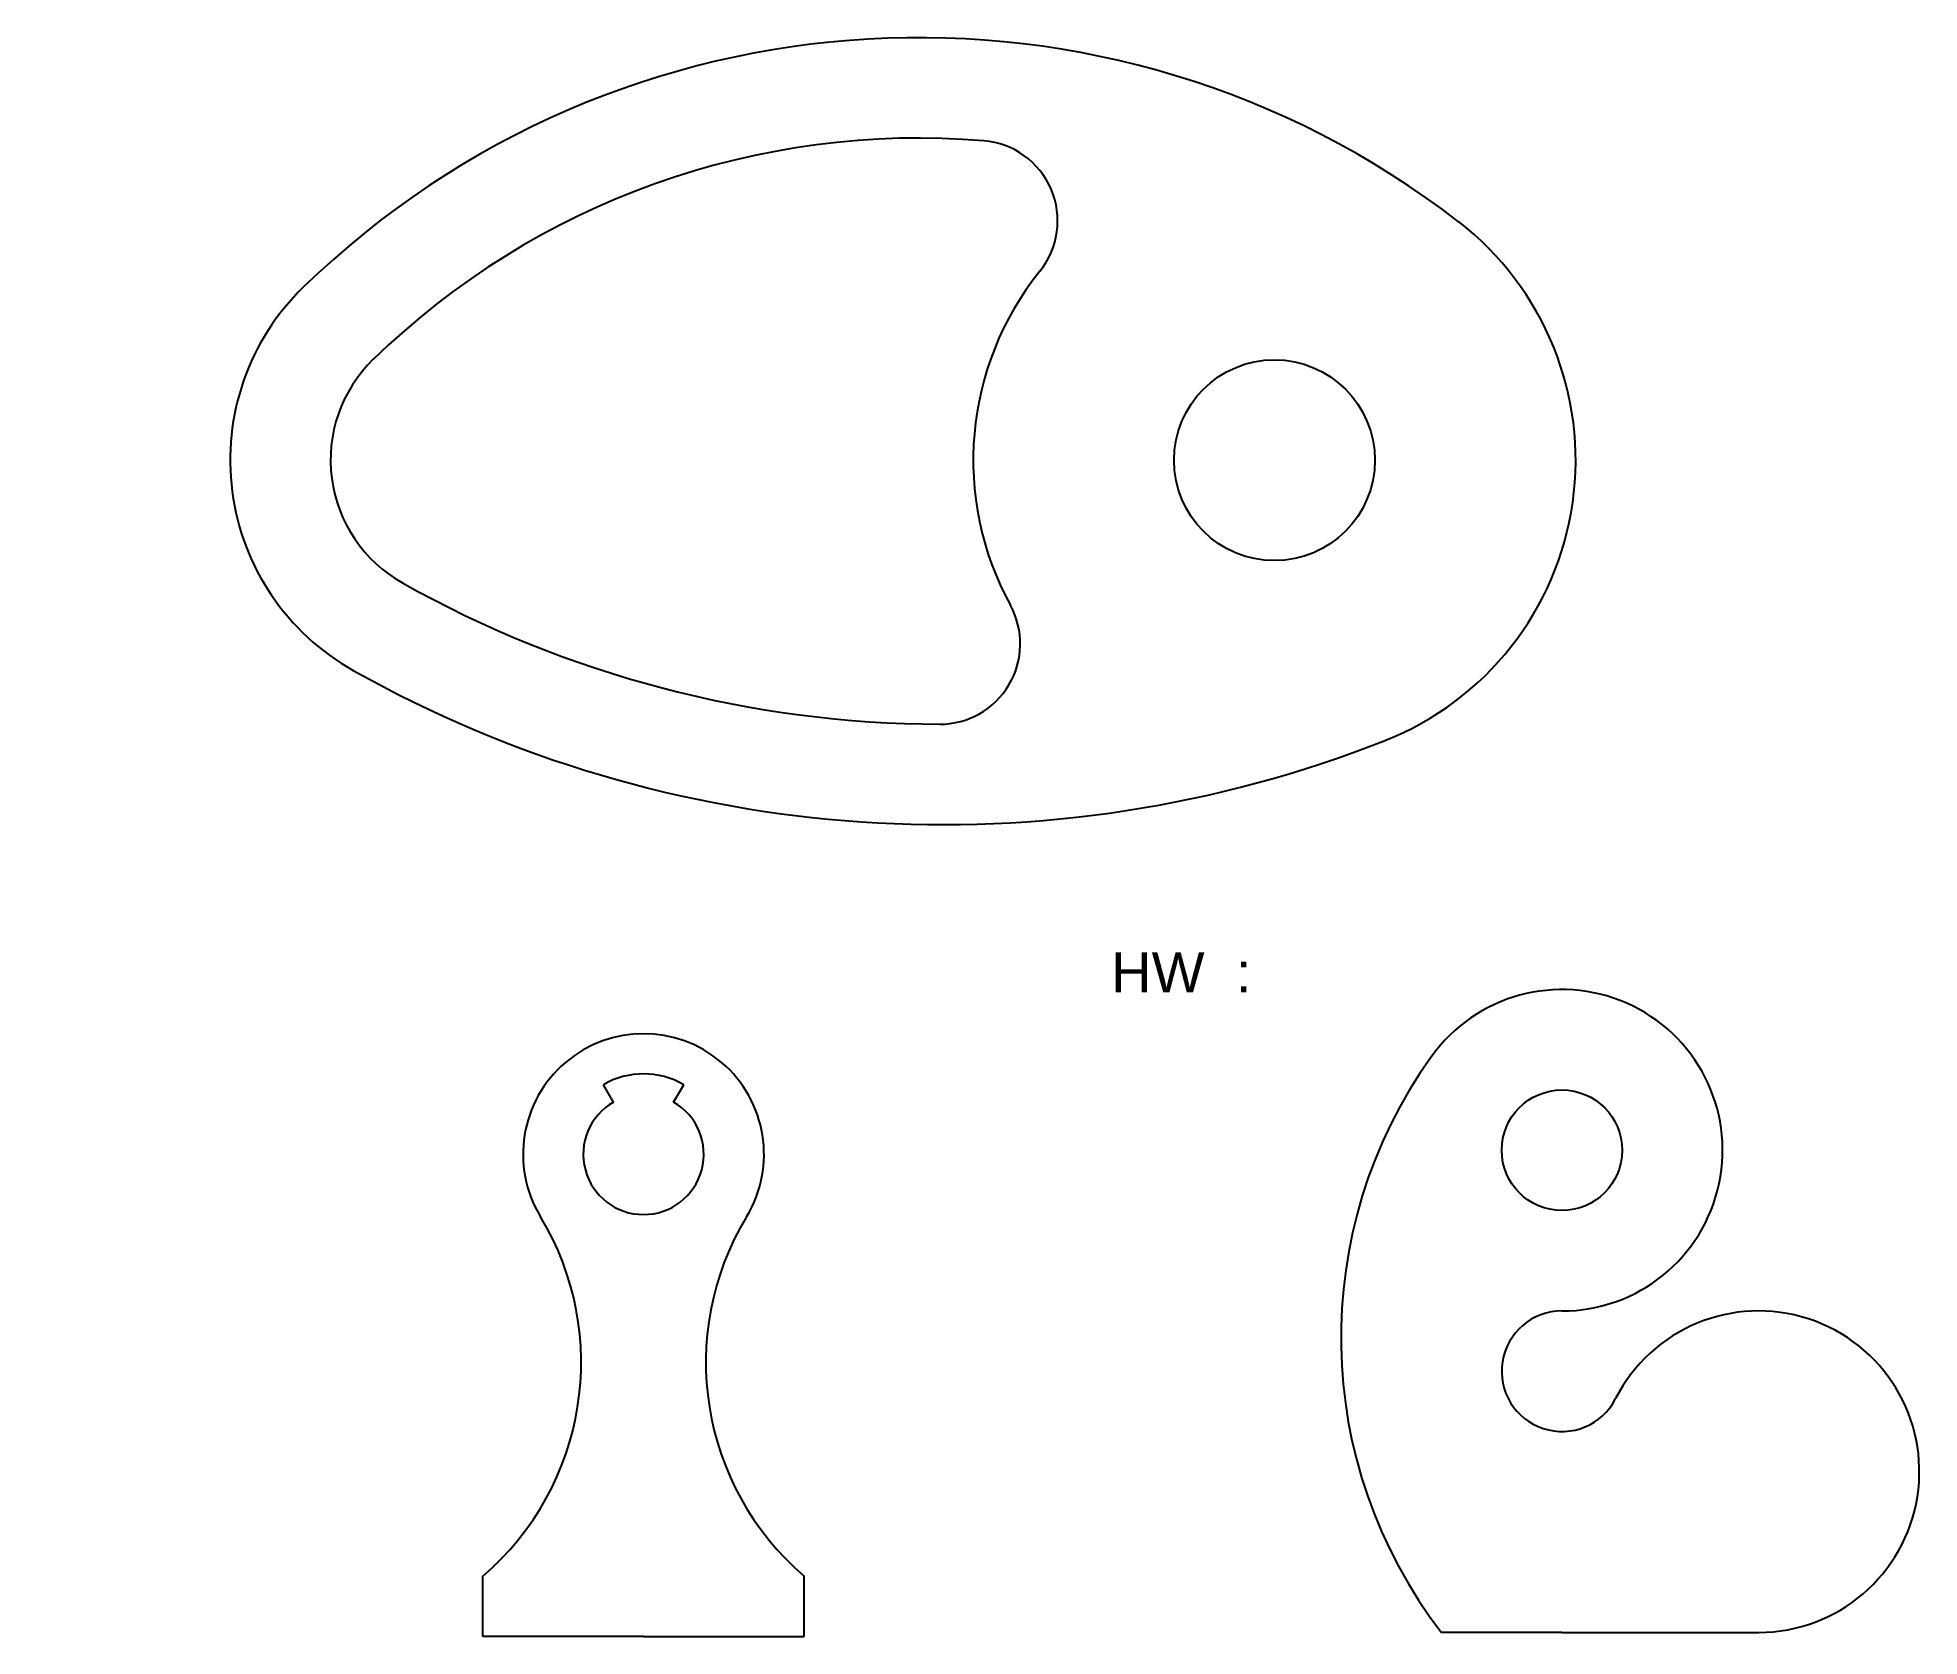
# Model space of a CAD drawing. Header units: millimetres. Extents: x 2631 to 3100, y 2051 to 2449.
import ezdxf

# ---------------------------------------------------------------- set-up
doc = ezdxf.new("R2010")
doc.units = ezdxf.units.MM
doc.styles.get("Standard").update_dxf_attribs({"font": 'arial.ttf'})

msp = doc.modelspace()

# ---------------------------------------------------------------- linework, layer by layer
for p, q in [((2774.43, 2183.82), (2771.93, 2188.15)), ((2789.43, 2183.82), (2791.93, 2188.15)), ((2741.93, 2050.83), (2741.93, 2065.83)), ((2821.93, 2050.83), (2821.93, 2065.83)), ((2781.93, 2050.83), (2741.93, 2050.83)), ((2781.93, 2050.83), (2821.93, 2050.83)), ((3010.59, 2051.83), (2980.59, 2051.83)), ((3010.59, 2051.83), (3059.57, 2051.83))]:
    msp.add_line(p, q)
for centre, radius in [((2939.01, 2343.59), 25), ((3010.59, 2171.83), 15)]:
    msp.add_circle(centre, radius)
for centre, radius, start, end in [((2850.45, 2228.77), 220, 52.3544, 134.1456), ((2850.45, 2228.77), 195, 85.2247, 134.1456), ((2865.02, 2403.17), 20, 321.1585, 85.2247), ((2939.01, 2343.59), 75, 291.5273, 52.3544), ((2939.01, 2343.59), 75, 141.1585, 208.7503), ((2739.01, 2343.59), 60, 134.1456, 240.7039), ((2739.01, 2343.59), 35, 134.1456, 240.7039), ((2856.45, 2552.89), 275, 240.7039, 269.8368), ((2855.72, 2297.89), 20, 269.8368, 28.7503), ((2855.72, 2297.89), 20, 269.8368, 28.7503), ((2856.45, 2552.89), 300, 240.7039, 291.5273), ((3010.59, 2171.83), 40, 270, 144.3187), ((2781.93, 2170.83), 30, 328.7854, 211.2146), ((3075.57, 2125.16), 120, 144.3187, 217.6726), ((2781.93, 2170.83), 20, 60, 120), ((2781.93, 2170.83), 15, 120, 60), ((2696.4, 2119.01), 70, 310.5666, 31.2146), ((2867.45, 2119.01), 70, 148.7854, 229.4334), ((3010.59, 2116.83), 15, 90, 332.9643), ((3059.57, 2091.83), 40, 270, 152.9643)]:
    msp.add_arc(centre, radius, start, end)

# ---------------------------------------------------------------- texts
at = {"insert": (2898.34, 2221.13), "char_height": 10, "attachment_point": 1}
msp.add_mtext_dynamic_manual_height_columns('HW  :', width=40.5066, gutter_width=12.5, heights=[10.2], dxfattribs=at)

doc.saveas('drawing.dxf')
